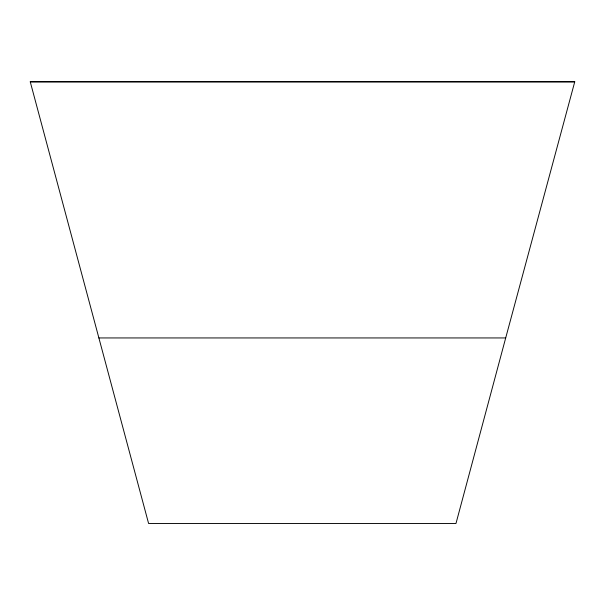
<?xml version="1.0" encoding="UTF-8"?>
<svg xmlns="http://www.w3.org/2000/svg" width="605" height="605" viewBox="0 0 605 605"><rect width="100%" height="100%" fill="white"/><g stroke="black" fill="none" stroke-linecap="round" stroke-linejoin="round"><path stroke-width="0.91" d="M505.697 337.945L455.973 523.506L148.603 523.506L30.25 81.804L574.75 81.804L505.697 337.945L98.88 337.945M30.25 81.804L574.75 81.804"/></g></svg>
